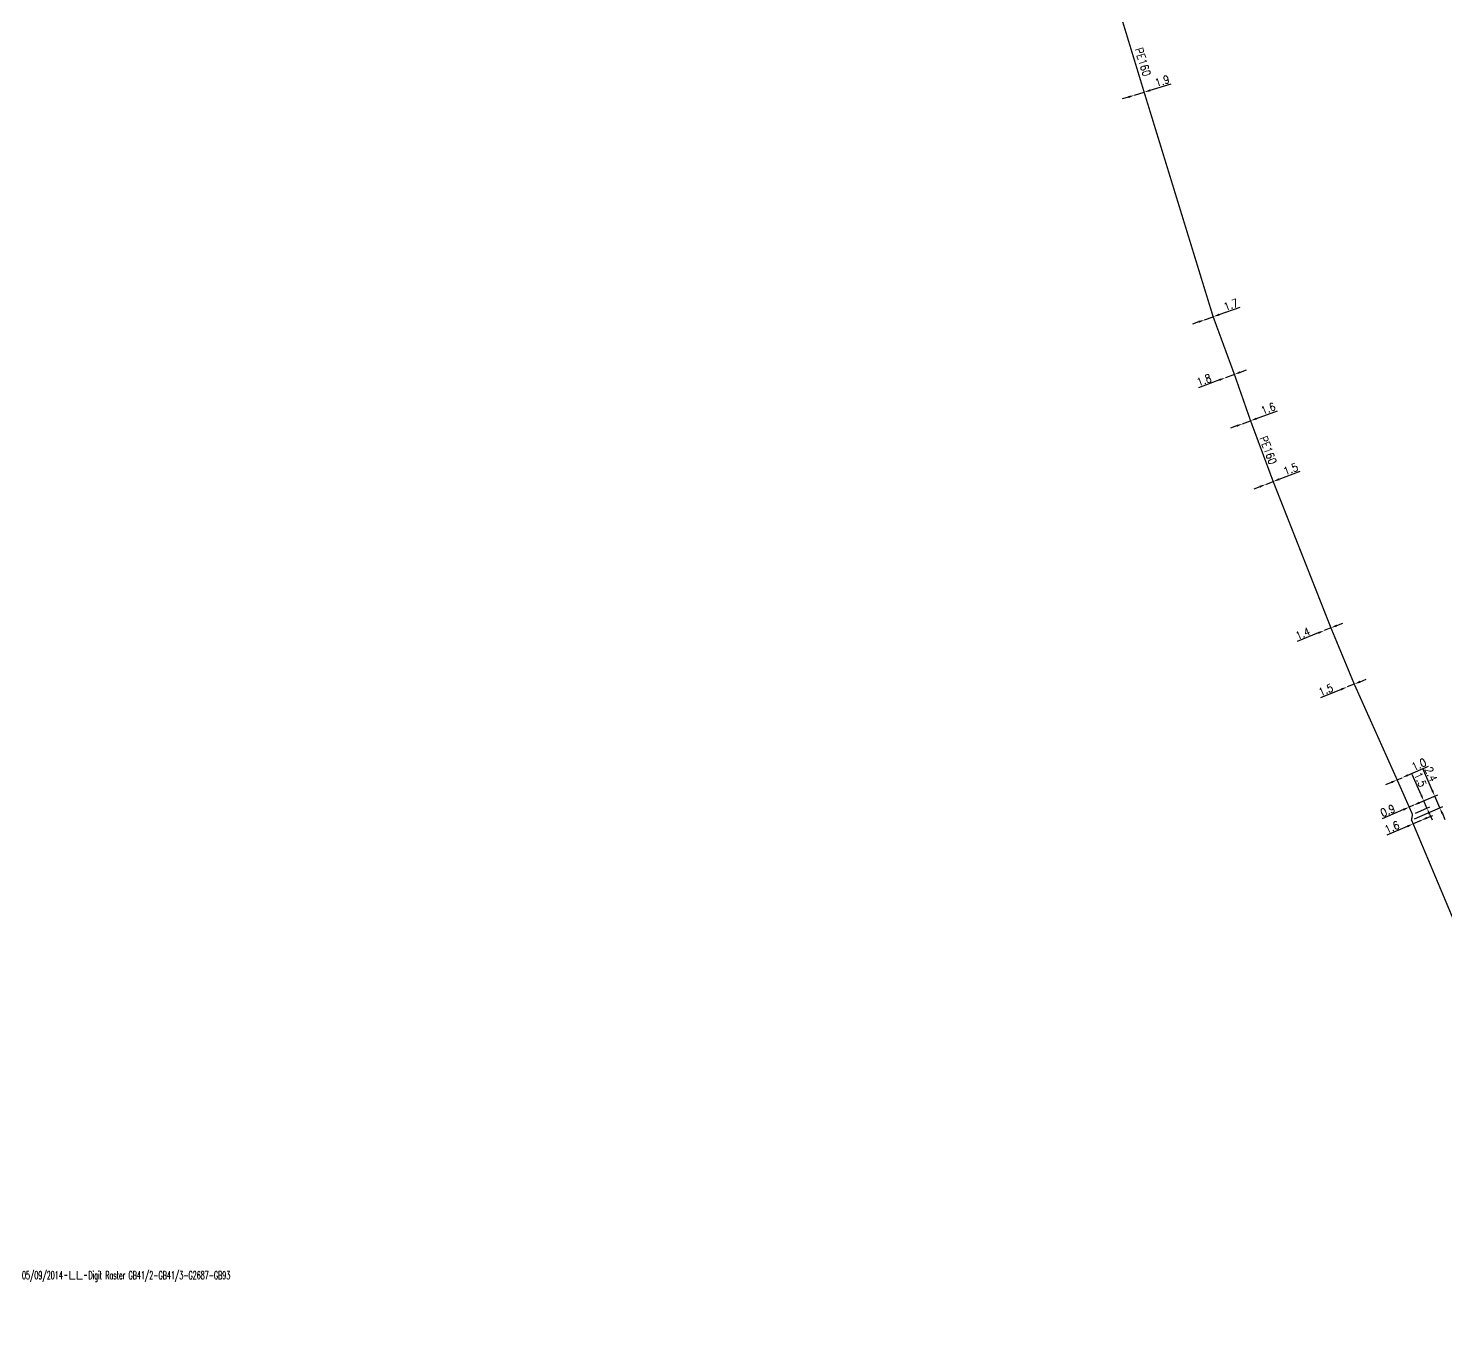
# Model space of a CAD drawing. Header units: millimetres. Extents: x 133011 to 134000, y 141997 to 143001.
# Drawn here: x 133010.8 to 133276.3, y 142252.1 to 142494.5 of the extents above; entities that cross this region are included whole.
import ezdxf
from ezdxf.enums import TextEntityAlignment as Align

# ---------------------------------------------------------------- set-up
doc = ezdxf.new("R2010")
doc.units = ezdxf.units.MM
doc.header["$PDMODE"] = 34
doc.linetypes.add('L_25_PE', pattern=[2000, 1000, 1000])
doc.layers.get('0').update_dxf_attribs({"linetype": 'CONTINUOUS'})
doc.layers.get('Defpoints').update_dxf_attribs({"linetype": 'CONTINUOUS'})
doc.layers.add('L_150', color=1, linetype='CONTINUOUS')
doc.layers.add('L_910', color=7, linetype='CONTINUOUS')
doc.styles.get("Standard").update_dxf_attribs({"font": 'romans.shx', "width": 0.85})
doc.dimstyles.get("Standard").update_dxf_attribs({"dimtxt": 1.5, "dimasz": 1.2, "dimexe": 0.625, "dimexo": 0.625, "dimgap": 0.25, "dimtad": 1, "dimdec": 1, "dimzin": 0, "dimdsep": 46, "dimtxsty": 'Standard', "dimcen": -0.5, "dimadec": 0, "dimazin": 0, "dimtfac": 1, "dimtdec": 1, "dimtmove": 0, "dimatfit": 3, "dimfxl": 0, "dimtolj": 1, "dimtzin": 0, "dimarcsym": 0})

# ---------------------------------------------------------------- blocks, each defined once
blk = doc.blocks.new('*D171')
at = {"layer": 'Defpoints', "color": 0, "linetype": 'Continuous', "transparency": 16777216}
for p in [(133235.06, 142428.98), (133235.06, 142428.98), (133236.75, 142429.61)]:
    blk.add_point(p, dxfattribs=at)
at = {"layer": 'L_150', "color": 0, "linetype": 'Continuous', "lineweight": -2, "transparency": 16777216}
for p, q in [((133237.87, 142430.03), (133239, 142430.45)), ((133233.94, 142428.56), (133230.01, 142427.1)), ((133236.75, 142429.61), (133235.06, 142428.98)), ((133235.28, 142428.4), (133235.28, 142428.4)), ((133236.97, 142429.03), (133236.97, 142429.03))]:
    blk.add_line(p, q, dxfattribs=at)
at = {"layer": 'L_150', "color": 0, "linetype": 'Continuous', "transparency": 16777216}
for points in [[(133237.8, 142430.22), (133237.94, 142429.85), (133236.75, 142429.61)], [(133233.87, 142428.75), (133234.01, 142428.38), (133235.06, 142428.98)]]:
    blk.add_solid(points, dxfattribs=at)
at = {"layer": 'L_150', "color": 0, "linetype": 'Continuous', "transparency": 16777216, "insert": (133231.06, 142428.56), "char_height": 1.5, "attachment_point": 5, "rotation": 20.4836}
blk.add_mtext('\\A1;1.8', dxfattribs=at)
blk = doc.blocks.new('*D172')
at = {"layer": 'Defpoints', "color": 0, "linetype": 'Continuous', "transparency": 16777216}
for p in [(133238.28, 142420.36), (133238.28, 142420.36), (133239.78, 142420.92)]:
    blk.add_point(p, dxfattribs=at)
at = {"layer": 'L_150', "color": 0, "linetype": 'Continuous', "lineweight": -2, "transparency": 16777216}
for p, q in [((133240.91, 142421.34), (133244.83, 142422.8)), ((133237.16, 142419.94), (133236.04, 142419.52)), ((133238.28, 142420.36), (133239.78, 142420.92)), ((133238.5, 142419.77), (133238.5, 142419.77))]:
    blk.add_line(p, q, dxfattribs=at)
at = {"layer": 'L_150', "color": 0, "linetype": 'Continuous', "transparency": 16777216}
for points in [[(133237.09, 142420.12), (133237.23, 142419.75), (133238.28, 142420.36)], [(133240.84, 142421.52), (133240.98, 142421.15), (133239.78, 142420.92)]]:
    blk.add_solid(points, dxfattribs=at)
at = {"layer": 'L_150', "color": 0, "linetype": 'Continuous', "transparency": 16777216, "insert": (133243.08, 142423.22), "char_height": 1.5, "attachment_point": 5, "rotation": 20.4836}
blk.add_mtext('\\A1;1.6', dxfattribs=at)
blk = doc.blocks.new('*D173')
at = {"layer": 'Defpoints', "color": 0, "linetype": 'Continuous', "transparency": 16777216}
for p in [(133242.63, 142408.99), (133242.63, 142408.99), (133244.02, 142409.53)]:
    blk.add_point(p, dxfattribs=at)
at = {"layer": 'L_150', "color": 0, "linetype": 'Continuous', "lineweight": -2, "transparency": 16777216}
for p, q in [((133245.14, 142409.96), (133249.05, 142411.47)), ((133242.63, 142408.99), (133244.02, 142409.53)), ((133241.51, 142408.56), (133240.39, 142408.12))]:
    blk.add_line(p, q, dxfattribs=at)
at = {"layer": 'L_150', "color": 0, "linetype": 'Continuous', "transparency": 16777216}
for points in [[(133241.43, 142408.74), (133241.58, 142408.37), (133242.63, 142408.99)], [(133245.07, 142410.15), (133245.22, 142409.78), (133244.02, 142409.53)]]:
    blk.add_solid(points, dxfattribs=at)
at = {"layer": 'L_150', "color": 0, "linetype": 'Continuous', "transparency": 16777216, "insert": (133247.3, 142411.87), "char_height": 1.5, "attachment_point": 5, "rotation": 21.1144}
blk.add_mtext('\\A1;1.5', dxfattribs=at)
blk = doc.blocks.new('*D174')
at = {"layer": 'Defpoints', "color": 0, "linetype": 'Continuous', "transparency": 16777216}
for p in [(133231.17, 142439.84), (133231.17, 142439.84), (133232.77, 142440.41)]:
    blk.add_point(p, dxfattribs=at)
at = {"layer": 'L_150', "color": 0, "linetype": 'Continuous', "lineweight": -2, "transparency": 16777216}
for p, q in [((133233.9, 142440.81), (133237.85, 142442.22)), ((133230.04, 142439.44), (133228.9, 142439.04)), ((133231.17, 142439.84), (133232.77, 142440.41))]:
    blk.add_line(p, q, dxfattribs=at)
at = {"layer": 'L_150', "color": 0, "linetype": 'Continuous', "transparency": 16777216}
for points in [[(133233.83, 142441), (133233.97, 142440.63), (133232.77, 142440.41)], [(133229.97, 142439.63), (133230.1, 142439.25), (133231.17, 142439.84)]]:
    blk.add_solid(points, dxfattribs=at)
at = {"layer": 'L_150', "color": 0, "linetype": 'Continuous', "transparency": 16777216, "insert": (133236.1, 142442.66), "char_height": 1.5, "attachment_point": 5, "rotation": 19.5782}
blk.add_mtext('\\A1;1.7', dxfattribs=at)
blk = doc.blocks.new('*D175')
at = {"layer": 'Defpoints', "color": 0, "linetype": 'Continuous', "transparency": 16777216}
for p in [(133218.03, 142481.94), (133218.03, 142481.94), (133219.84, 142482.5)]:
    blk.add_point(p, dxfattribs=at)
at = {"layer": 'L_150', "color": 0, "linetype": 'Continuous', "lineweight": -2, "transparency": 16777216}
for p, q in [((133220.99, 142482.86), (133224.93, 142484.09)), ((133216.88, 142481.58), (133215.73, 142481.23)), ((133218.03, 142481.94), (133219.84, 142482.5))]:
    blk.add_line(p, q, dxfattribs=at)
at = {"layer": 'L_150', "color": 0, "linetype": 'Continuous', "transparency": 16777216}
for points in [[(133220.93, 142483.05), (133221.05, 142482.67), (133219.84, 142482.5)], [(133216.82, 142481.78), (133216.94, 142481.39), (133218.03, 142481.94)]]:
    blk.add_solid(points, dxfattribs=at)
at = {"layer": 'L_150', "color": 0, "linetype": 'Continuous', "transparency": 16777216, "insert": (133223.23, 142484.61), "char_height": 1.5, "attachment_point": 5, "rotation": 17.2611}
blk.add_mtext('\\A1;1.9', dxfattribs=at)
blk = doc.blocks.new('*D178')
at = {"layer": 'Defpoints', "color": 0, "linetype": 'Continuous', "transparency": 16777216}
for p in [(133254.84, 142382.1), (133253.58, 142381.59), (133253.58, 142381.59)]:
    blk.add_point(p, dxfattribs=at)
at = {"layer": 'L_150', "color": 0, "linetype": 'Continuous', "lineweight": -2, "transparency": 16777216}
for p, q in [((133254.84, 142382.1), (133253.58, 142381.59)), ((133255.95, 142382.55), (133257.06, 142383)), ((133252.47, 142381.14), (133248.53, 142379.55))]:
    blk.add_line(p, q, dxfattribs=at)
at = {"layer": 'L_150', "color": 0, "linetype": 'Continuous', "transparency": 16777216}
for points in [[(133255.87, 142382.73), (133256.02, 142382.36), (133254.84, 142382.1)], [(133252.4, 142381.33), (133252.55, 142380.96), (133253.58, 142381.59)]]:
    blk.add_solid(points, dxfattribs=at)
at = {"layer": 'L_150', "color": 0, "linetype": 'Continuous', "transparency": 16777216, "insert": (133249.57, 142381.04), "char_height": 1.5, "attachment_point": 5, "rotation": 22.0472}
blk.add_mtext('\\A1;1.4', dxfattribs=at)
blk = doc.blocks.new('*D179')
at = {"layer": 'Defpoints', "color": 0, "linetype": 'Continuous', "transparency": 16777216}
for p in [(133259.21, 142371.56), (133257.87, 142371.02), (133257.87, 142371.02)]:
    blk.add_point(p, dxfattribs=at)
at = {"layer": 'L_150', "color": 0, "linetype": 'Continuous', "lineweight": -2, "transparency": 16777216}
for p, q in [((133257.63, 142371.59), (133257.63, 142371.59)), ((133259.21, 142371.56), (133257.87, 142371.02)), ((133260.32, 142372.01), (133261.44, 142372.46)), ((133256.76, 142370.57), (133252.87, 142368.99))]:
    blk.add_line(p, q, dxfattribs=at)
at = {"layer": 'L_150', "color": 0, "linetype": 'Continuous', "transparency": 16777216}
for points in [[(133260.25, 142372.2), (133260.4, 142371.82), (133259.21, 142371.56)], [(133256.68, 142370.75), (133256.83, 142370.38), (133257.87, 142371.02)]]:
    blk.add_solid(points, dxfattribs=at)
at = {"layer": 'L_150', "color": 0, "linetype": 'Continuous', "transparency": 16777216, "insert": (133253.88, 142370.48), "char_height": 1.5, "attachment_point": 5, "rotation": 22.0472}
blk.add_mtext('\\A1;1.5', dxfattribs=at)
blk = doc.blocks.new('*D180')
at = {"layer": 'Defpoints', "color": 0, "linetype": 'Continuous', "transparency": 16777216}
for p in [(133267.25, 142353.61), (133268.16, 142354.02), (133268.16, 142354.02)]:
    blk.add_point(p, dxfattribs=at)
at = {"layer": 'L_150', "color": 0, "linetype": 'Continuous', "lineweight": -2, "transparency": 16777216}
for p, q in [((133269.26, 142354.5), (133273.1, 142356.17)), ((133266.15, 142353.13), (133265.05, 142352.65)), ((133267.25, 142353.61), (133268.16, 142354.02))]:
    blk.add_line(p, q, dxfattribs=at)
at = {"layer": 'L_150', "color": 0, "linetype": 'Continuous', "transparency": 16777216}
for points in [[(133266.07, 142353.32), (133266.23, 142352.95), (133267.25, 142353.61)], [(133269.18, 142354.68), (133269.34, 142354.31), (133268.16, 142354.02)]]:
    blk.add_solid(points, dxfattribs=at)
at = {"layer": 'L_150', "color": 0, "linetype": 'Continuous', "transparency": 16777216, "insert": (133271.33, 142356.49), "char_height": 1.5, "attachment_point": 5, "rotation": 23.6094}
blk.add_mtext('\\A1;1.0', dxfattribs=at)
blk = doc.blocks.new('*D181')
at = {"layer": 'Defpoints', "color": 0, "linetype": 'Continuous', "transparency": 16777216}
for p in [(133270.29, 142348.84), (133272.23, 142349.69), (133270.12, 142347.13)]:
    blk.add_point(p, dxfattribs=at)
at = {"layer": 'L_150', "color": 0, "linetype": 'Continuous', "lineweight": -2, "transparency": 16777216}
for p, q in [((133271.75, 142350.79), (133270.08, 142354.63)), ((133270.7, 142347.38), (133273.4, 142348.56)), ((133270.87, 142349.09), (133272.8, 142349.94)), ((133272.83, 142348.31), (133272.23, 142349.69)), ((133273.31, 142347.21), (133273.79, 142346.11))]:
    blk.add_line(p, q, dxfattribs=at)
at = {"layer": 'L_150', "color": 0, "linetype": 'Continuous', "transparency": 16777216}
for points in [[(133271.93, 142350.87), (133271.57, 142350.71), (133272.23, 142349.69)], [(133273.49, 142347.29), (133273.12, 142347.13), (133272.83, 142348.31)]]:
    blk.add_solid(points, dxfattribs=at)
at = {"layer": 'L_150', "color": 0, "linetype": 'Continuous', "transparency": 16777216, "insert": (133271.59, 142353.66), "char_height": 1.5, "attachment_point": 5, "rotation": 293.5155}
blk.add_mtext('\\A1;1.5', dxfattribs=at)
blk = doc.blocks.new('*D182')
at = {"layer": 'Defpoints', "color": 0, "linetype": 'Continuous', "transparency": 16777216}
for p in [(133269.51, 142348.5), (133270.29, 142348.84), (133270.29, 142348.84)]:
    blk.add_point(p, dxfattribs=at)
at = {"layer": 'L_150', "color": 0, "linetype": 'Continuous', "lineweight": -2, "transparency": 16777216}
for p, q in [((133268.41, 142348.03), (133264.46, 142346.31)), ((133270.29, 142348.84), (133269.51, 142348.5)), ((133270.54, 142348.27), (133270.54, 142348.27)), ((133271.39, 142349.32), (133272.49, 142349.8))]:
    blk.add_line(p, q, dxfattribs=at)
at = {"layer": 'L_150', "color": 0, "linetype": 'Continuous', "transparency": 16777216}
for points in [[(133268.33, 142348.21), (133268.49, 142347.84), (133269.51, 142348.5)], [(133271.31, 142349.51), (133271.47, 142349.14), (133270.29, 142348.84)]]:
    blk.add_solid(points, dxfattribs=at)
at = {"layer": 'L_150', "color": 0, "linetype": 'Continuous', "transparency": 16777216, "insert": (133265.49, 142347.84), "char_height": 1.5, "attachment_point": 5, "rotation": 23.5155}
blk.add_mtext('\\A1;0.9', dxfattribs=at)
blk = doc.blocks.new('*D183')
at = {"layer": 'Defpoints', "color": 0, "linetype": 'Continuous', "transparency": 16777216}
for p in [(133274.29, 142350.58), (133270.29, 142348.84), (133269.94, 142346.07)]:
    blk.add_point(p, dxfattribs=at)
at = {"layer": 'L_150', "color": 0, "linetype": 'Continuous', "lineweight": -2, "transparency": 16777216}
for p, q in [((133273.81, 142351.68), (133272.04, 142355.75)), ((133270.87, 142349.09), (133274.86, 142350.83)), ((133275.24, 142348.38), (133274.29, 142350.58)), ((133270.52, 142346.32), (133275.82, 142348.63)), ((133275.72, 142347.28), (133276.2, 142346.18))]:
    blk.add_line(p, q, dxfattribs=at)
at = {"layer": 'L_150', "color": 0, "linetype": 'Continuous', "transparency": 16777216}
for points in [[(133273.99, 142351.76), (133273.62, 142351.6), (133274.29, 142350.58)], [(133275.91, 142347.36), (133275.54, 142347.2), (133275.24, 142348.38)]]:
    blk.add_solid(points, dxfattribs=at)
at = {"layer": 'L_150', "color": 0, "linetype": 'Continuous', "transparency": 16777216, "insert": (133273.6, 142354.66), "char_height": 1.5, "attachment_point": 5, "rotation": 293.5155}
blk.add_mtext('\\A1;2.4', dxfattribs=at)
blk = doc.blocks.new('*D184')
at = {"layer": 'Defpoints', "color": 0, "linetype": 'Continuous', "transparency": 16777216}
for p in [(133270.25, 142345.37), (133271.72, 142346), (133271.72, 142346)]:
    blk.add_point(p, dxfattribs=at)
at = {"layer": 'L_150', "color": 0, "linetype": 'Continuous', "lineweight": -2, "transparency": 16777216}
for p, q in [((133269.15, 142344.89), (133265.31, 142343.22)), ((133271.72, 142346), (133270.25, 142345.37)), ((133272.82, 142346.48), (133273.92, 142346.96))]:
    blk.add_line(p, q, dxfattribs=at)
at = {"layer": 'L_150', "color": 0, "linetype": 'Continuous', "transparency": 16777216}
for points in [[(133269.07, 142345.07), (133269.23, 142344.7), (133270.25, 142345.37)], [(133272.74, 142346.67), (133272.9, 142346.3), (133271.72, 142346)]]:
    blk.add_solid(points, dxfattribs=at)
at = {"layer": 'L_150', "color": 0, "linetype": 'Continuous', "transparency": 16777216, "insert": (133266.28, 142344.73), "char_height": 1.5, "attachment_point": 5, "rotation": 23.5138}
blk.add_mtext('\\A1;1.6', dxfattribs=at)
blk = doc.blocks.new('GIS_MODF')
at = {"color": 0, "linetype": 'Continuous', "flags": 128}
for points in [[(-2.18, -0.01), (-1.68, -0.01)], [(1.52, -0.01), (2.02, -0.01)]]:
    blk.add_lwpolyline(points, dxfattribs=at)
at = {"color": 0, "linetype": 'Continuous', "width": 0.5}
blk.add_attdef('DATE', text='', height=1.5, dxfattribs=at).set_placement((-2.5, -0.8), align=Align.RIGHT)
at = {"color": 0, "linetype": 'Continuous', "width": 1.771291}
blk.add_attdef('USER', text='', height=1.5, dxfattribs=at).set_placement((-1.51, -0.8), (1.28, -0.8), align=Align.FIT)
at = {"color": 0, "linetype": 'Continuous', "width": 0.5}
blk.add_attdef('DESC', (2.29, -0.8), '', height=1.5, dxfattribs=at)

msp = doc.modelspace()

# ---------------------------------------------------------------- linework, layer by layer
at = {"layer": 'L_150', "linetype": 'L_25_PE', "const_width": 0.25, "flags": 128}
msp.add_lwpolyline([(133307.34, 142252.18), (133306.93, 142253.09), (133304.47, 142259.36), (133300.22, 142270.03), (133296.89, 142280.28), (133288.79, 142300.23), (133281.98, 142317.36), (133276.73, 142329.95), (133270.25, 142345.37), (133269.94, 142346.07), (133270.12, 142347.13), (133269.51, 142348.5), (133267.25, 142353.61), (133259.21, 142371.56), (133254.84, 142382.1), (133244.02, 142409.53), (133239.78, 142420.92), (133236.75, 142429.61), (133232.77, 142440.41), (133219.84, 142482.5), (133214.35, 142500.53), (133207.94, 142525.02), (133202.95, 142545.87), (133199.93, 142559.61), (133199.07, 142563.57), (133197.11, 142573.22), (133194.33, 142588.59), (133194.04, 142590.23), (133190.03, 142603.12), (133188, 142615.23), (133185.01, 142644.27), (133184.23, 142650.65), (133185.25, 142651.22), (133183.51, 142667.94), (133183.34, 142668.3), (133181.01, 142691.93), (133177.22, 142730.08), (133171.44, 142785.66), (133169.85, 142799.52), (133168.24, 142819.65), (133166.56, 142834.79), (133165.85, 142844.47), (133165.67, 142858.69), (133165.83, 142871.88), (133166.41, 142871.84), (133166.43, 142872.07)], dxfattribs=at)

# ---------------------------------------------------------------- block references
at = {"layer": 'L_910'}
ref = msp.add_blockref('GIS_MODF', (133019.72, 142260.8), dxfattribs=at)
ref.add_attrib('DATE', '05/09/2014', dxfattribs={"layer": '0', "color": 0, "linetype": 'Continuous', "height": 1.5, "width": 0.5}).set_placement((133017.21, 142260), align=Align.RIGHT)
ref.add_attrib('USER', 'LL', dxfattribs={"layer": '0', "color": 0, "linetype": 'Continuous', "height": 1.5, "width": 1.180861}).set_placement((133018.21, 142260), (133020.99, 142260), align=Align.FIT)
ref.add_attrib('DESC', 'Digit Raster GB41/2-GB41/3-G2687-GB93', (133022.01, 142260), dxfattribs={"layer": '0', "color": 0, "linetype": 'Continuous', "height": 1.5, "width": 0.5})

# ---------------------------------------------------------------- texts
at = {"layer": 'L_150', "linetype": 'Continuous', "width": 0.85}
for rotation, p in [(286.9279, (133219.61, 142488.17)), (290.4344, (133243.08, 142415.4))]:
    msp.add_text('PE160', height=1.5, rotation=rotation, dxfattribs=at).set_placement(p, align=Align.MIDDLE)

# ---------------------------------------------------------------- dimensions: what is measured, and where the dimension line sits
at = {"layer": 'L_150', "linetype": 'Continuous'}
for base, p1, p2, angle, picture, middle in [((133218.03, 142481.94), (133219.84, 142482.5), (133218.03, 142481.94), 17.2611, '*D175', (133223.53, 142483.65)), ((133231.17, 142439.84), (133232.77, 142440.41), (133231.17, 142439.84), 19.5782, '*D174', (133236.44, 142441.72)), ((133235.06, 142428.98), (133236.75, 142429.61), (133235.06, 142428.98), 20.4836, '*D171', (133231.41, 142427.62)), ((133238.28, 142420.36), (133239.78, 142420.92), (133238.28, 142420.36), 20.4836, '*D172', (133243.43, 142422.28)), ((133242.63, 142408.99), (133244.02, 142409.53), (133242.63, 142408.99), 21.1144, '*D173', (133247.66, 142410.93)), ((133253.5846, 142381.5914), (133254.8359, 142382.0981), (133253.5846, 142381.5914), 22.0472, '*D178', (133249.9467, 142380.118)), ((133257.87, 142371.02), (133259.21, 142371.56), (133257.87, 142371.02), 22.0472, '*D179', (133254.26, 142369.55)), ((133268.16, 142354.02), (133267.25, 142353.61), (133268.16, 142354.02), 203.6094, '*D180', (133271.73, 142355.57)), ((133274.29, 142350.58), (133269.94, 142346.07), (133270.29, 142348.84), 293.5155, '*D183', (133272.68, 142354.26)), ((133272.23, 142349.69), (133270.12, 142347.13), (133270.29, 142348.84), 293.5155, '*D181', (133270.67, 142353.26)), ((133270.292, 142348.844), (133269.5126, 142348.5049), (133270.292, 142348.844), 203.5155, '*D182', (133265.8857, 142346.9267)), ((133271.72, 142346), (133270.25, 142345.37), (133271.72, 142346), 203.5138, '*D184', (133266.68, 142343.81))]:
    dim = msp.add_linear_dim(base=base, p1=p1, p2=p2, angle=angle, dimstyle='Standard', dxfattribs=at)
    dim.commit()
    dim.dimension.update_dxf_attribs({"geometry": picture, "text_midpoint": middle, "dimtype": 160})

doc.saveas('drawing.dxf')
